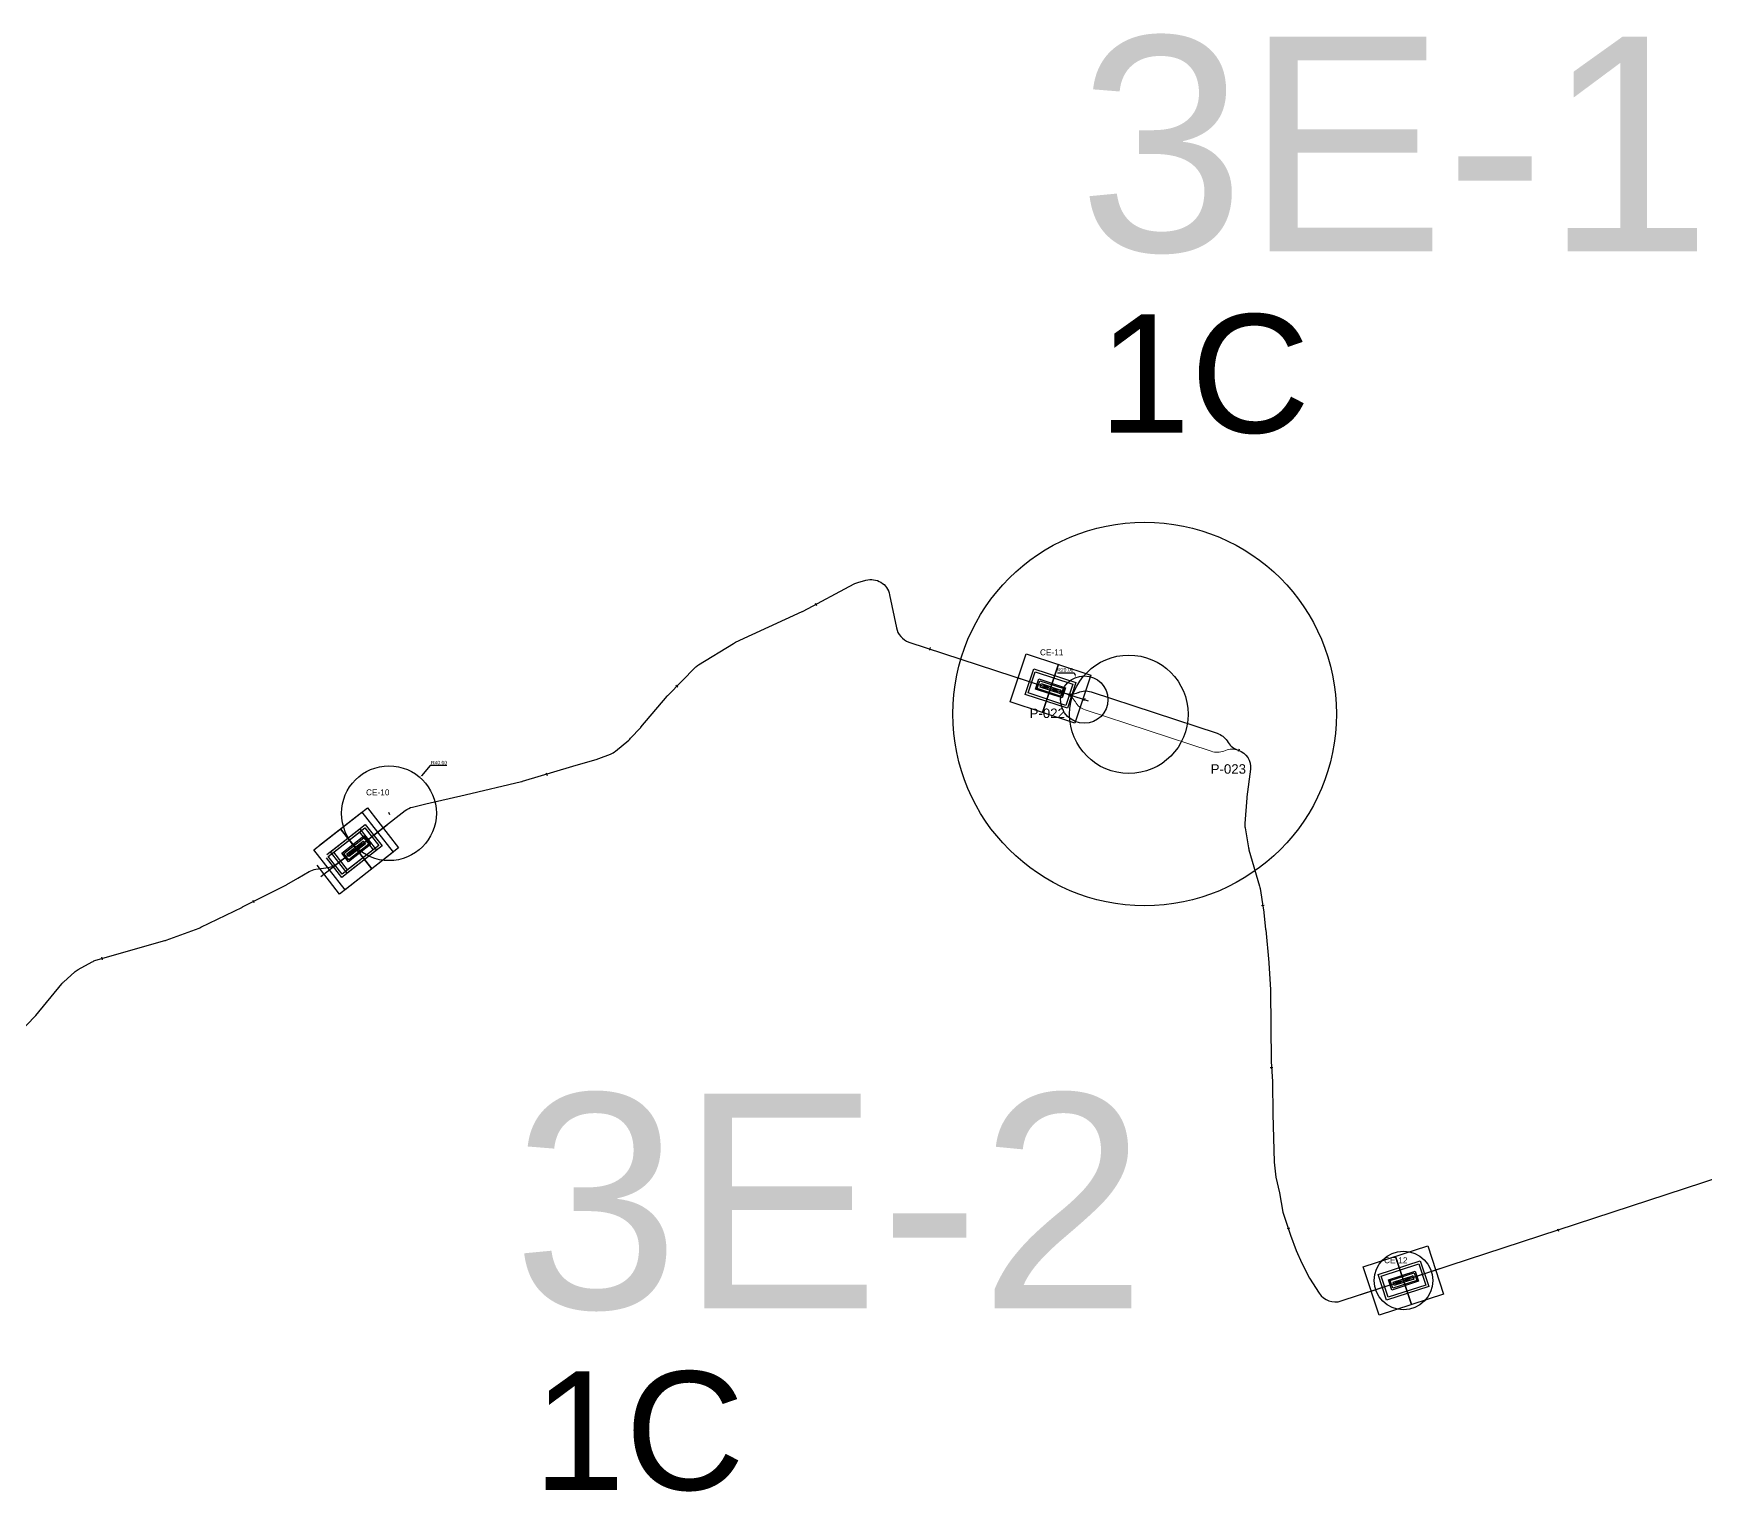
# Model space of a CAD drawing. Header units: metres. Extents: x 454908 to 510509, y 4717009 to 4730077.
# Drawn here: x 485014 to 486425, y 4722377 to 4723608 of the extents above; entities that cross this region are included whole.
import ezdxf

# ---------------------------------------------------------------- set-up
doc = ezdxf.new("R2010")
doc.units = ezdxf.units.M
doc.header["$LTSCALE"] = 0.01
doc.header["$MEASUREMENT"] = 0
doc.header["$PDMODE"] = 35
doc.header["$PDSIZE"] = -1.5
doc.layers.get('0').update_dxf_attribs({"lineweight": 0})
for name, color, linetype in [('--PHD', 6, 'Continuous'), ('....pat directa', 5, 'Continuous'), ('10TRZ_LINEA_PK', 4, 'Continuous'), ('CE', 7, 'Continuous')]:
    doc.layers.add(name, color=color, linetype=linetype)
for name, color, linetype, lineweight in [('--PUNTOS NOTABLES', 7, 'Continuous', 0), ('LEAR TRAMOS AEREOS TEXTO', 2, 'Continuous', 0), ('LEAR TRAMOS SUBTERRANEOS 1c', 5, 'Continuous', 0), ('LEAR TRAMOS SUBTERRANEOS 2c', 7, 'Continuous', 0), ('NUMERO CIRCUITOS', 6, 'Continuous', 0)]:
    doc.layers.add(name, color=color, linetype=linetype, lineweight=lineweight)
doc.styles.add('SOLARIA 2', font='arial.ttf')
doc.styles.get("Standard").update_dxf_attribs({"font": 'arial.ttf'})
doc.dimstyles.new('SOLARIA', dxfattribs={"dimtxt": 3, "dimasz": 2, "dimexe": 0.25, "dimexo": 1, "dimgap": 1, "dimtad": 1, "dimtih": 1, "dimtoh": 1, "dimzin": 0, "dimdsep": 46, "dimtxsty": 'Standard', "dimcen": 0, "dimclrt": 256, "dimadec": 4, "dimazin": 0, "dimtfac": 1, "dimtofl": 0, "dimtmove": 1, "dimatfit": 2, "dimfxl": 3, "dimfxlon": 1, "dimtfillclr": 256, "dimtolj": 1, "dimtzin": 0, "dimarcsym": 0})

# ---------------------------------------------------------------- blocks, each defined once
blk = doc.blocks.new('pkp')
at = {"layer": '10TRZ_LINEA_PK'}
blk.add_line((0, 1.125), (0, -1.125), dxfattribs=at)
blk = doc.blocks.new('lpkp')
at = {"layer": '10TRZ_LINEA_PK'}
blk.add_line((0, 1.125), (0, -1.125), dxfattribs=at)
blk = doc.blocks.new('A$Cf7c1e7a3')
at = {"color": 3}
for points in [[(17.8, 39.7), (43.2, 5.1)], [(17.8, 39.7), (43.2, 5.1)], [(43.2, 5.1), (17.8, 39.7)]]:
    blk.add_lwpolyline(points, dxfattribs=at)
at = {"layer": '10TRZ_LINEA_PK', "color": 5}
for points in [[(41, 56.6), (66.3, 22), (20, -11.9), (-5.3, 22.7)], [(38.8, 42.6), (52.4, 24.2), (22.2, 2.1), (8.7, 20.5)], [(37.4, 33), (42.7, 25.7), (23.7, 11.7), (18.3, 19.1)]]:
    blk.add_lwpolyline(points, close=True, dxfattribs=at)
at = {"layer": '10TRZ_LINEA_PK', "color": 41, "true_color": 0xf4ee51}
blk.add_lwpolyline([(0, 0), (57.5, 42.1)], dxfattribs=at)
at = {"layer": '10TRZ_LINEA_PK', "color": 1}
for points in [[(38.4, 39.8), (49.6, 24.6), (22.6, 4.9), (11.5, 20.1)], [(37.1, 31.5), (41.2, 25.9), (23.9, 13.3), (19.9, 18.8)], [(36.7, 28.7), (38.4, 26.3), (24.4, 16), (22.6, 18.4), (36.7, 28.7)]]:
    blk.add_lwpolyline(points, close=True, dxfattribs=at)
at = {"layer": '10TRZ_LINEA_PK', "color": 5}
blk.add_lwpolyline([(43.2, 5.1), (17.8, 39.7)], dxfattribs=at)
at = {"layer": '10TRZ_LINEA_PK', "color": 1}
blk.add_lwpolyline([(22.6, 18.4), (38.4, 26.3), (36.7, 28.7), (24.4, 16)], dxfattribs=at)
blk = doc.blocks.new('*D19')
at = {"layer": '....pat directa', "color": 0, "lineweight": -2, "transparency": 16777216}
for p, q in [((485349.4, 4722990.3), (485342.1, 4722981.8)), ((485363.4, 4722990.3), (485349.4, 4722990.3))]:
    blk.add_line(p, q, dxfattribs=at)
at = {"layer": '....pat directa', "color": 0, "transparency": 16777216}
blk.add_solid([(485341.8, 4722982), (485342.3, 4722981.6), (485340.8, 4722980.3)], dxfattribs=at)
at = {"layer": 'Defpoints', "color": 0, "transparency": 16777216}
for p in [(485340.8, 4722980.3), (485314.6, 4722950.1)]:
    blk.add_point(p, dxfattribs=at)
at = {"layer": '....pat directa', "transparency": 16777216, "insert": (485356.9, 4722992.8), "char_height": 3, "attachment_point": 5}
blk.add_mtext('\\A1;R40.00', dxfattribs=at)
blk = doc.blocks.new('*D26')
at = {"layer": '....pat directa', "color": 0, "lineweight": -2, "transparency": 16777216}
for p, q in [((485879, 4723068.5), (485892.9, 4723068.5)), ((485892.9, 4723068.5), (485893.7, 4723066.6))]:
    blk.add_line(p, q, dxfattribs=at)
at = {"layer": '....pat directa', "color": 0, "transparency": 16777216}
blk.add_solid([(485894, 4723066.7), (485893.4, 4723066.5), (485894.4, 4723064.7)], dxfattribs=at)
at = {"layer": 'Defpoints', "color": 0, "transparency": 16777216}
for p in [(485894.4, 4723064.7), (485901.5, 4723046)]:
    blk.add_point(p, dxfattribs=at)
at = {"layer": '....pat directa', "transparency": 16777216, "insert": (485885.5, 4723071.1), "char_height": 3, "attachment_point": 5}
blk.add_mtext('\\A1;R20.00', dxfattribs=at)

msp = doc.modelspace()

# ---------------------------------------------------------------- linework, layer by layer
at = {"layer": '--PHD'}
msp.add_circle((485952.53, 4723033.918), 161.933, dxfattribs=at)
at = {"layer": '....pat directa', "color": 7}
msp.add_lwpolyline([(484990.858, 4722752.568), (485015.643, 4722778.46, 0.01855877), (485016.431, 4722779.348), (485038.494, 4722806.118, -0.03559645), (485040.063, 4722807.767), (485049.024, 4722815.935, -0.0600046), (485052.139, 4722818.156), (485063.979, 4722824.615, -0.05560752), (485067.262, 4722825.959), (485125.458, 4722842.519, 0.01938444), (485126.637, 4722842.904), (485154.289, 4722853.147, 0.02491268), (485155.753, 4722853.774), (485190.853, 4722870.92, 0.00330481), (485191.043, 4722871.014), (485227.552, 4722889.45, 0.01497181), (485228.393, 4722889.907), (485237.596, 4722895.268), (485247.152, 4722900.835, -0.09646489), (485252.929, 4722902.847), (485263.432, 4722904.357, 0.13069007), (485270.998, 4722907.58), (485328.356, 4722952.338, -0.10837988), (485334.539, 4722955.3), (485345.777, 4722957.941), (485378.899, 4722965.724, -0.00024041), (485378.914, 4722965.727), (485426.438, 4722976.846, 0.014958), (485427.363, 4722977.092), (485469.73, 4722989.719, -0.00135421), (485469.813, 4722989.744), (485490.309, 4722995.732, 0.02247525), (485491.67, 4722996.197), (485501.51, 4723000.06, 0.07934778), (485505.858, 4723002.622), (485517.043, 4723011.87, 0.03391046), (485518.616, 4723013.361), (485526.831, 4723022.28, 0.01117014), (485527.304, 4723022.817), (485549.305, 4723048.955, -0.01968941), (485550.154, 4723049.886), (485572.944, 4723072.997, -0.06023605), (485575.95, 4723075.389), (485605.361, 4723093.49, -0.03013762), (485607.06, 4723094.4), (485663.346, 4723120.296, 0.01477386), (485664.192, 4723120.717), (485707.141, 4723143.642, -0.054819), (485710.388, 4723144.941), (485717.207, 4723146.838, -0.4348643), (485737.171, 4723134.621), (485742.875, 4723106.663, 0.26922096), (485753.556, 4723094.661), (485885.01, 4723051.449, 0.00004376), (485885.012, 4723051.449, 0.18359537), (485896.367, 4723051.968, 0.00004354), (485896.37, 4723051.969), (485896.604, 4723052.071, -0.18368543), (485907.254, 4723052.558), (486013.666, 4723017.578, -0.00003982), (486013.668, 4723017.578, -0.17045268), (486022.073, 4723011.116, 0.00000186), (486022.073, 4723011.116), (486022.923, 4723009.812, 0.00004083), (486022.924, 4723009.81, 0.17045046), (486031.329, 4723003.351), (486031.329, 4723003.351), (486031.529, 4723003.285, -0.35886984), (486041.727, 4722987.165), (486038.808, 4722963.937, 0.01256543), (486038.728, 4722963.137), (486037.112, 4722941.563, 0.06091727), (486037.294, 4722937.683), (486040.163, 4722920.833, 0.02818855), (486040.565, 4722919.076), (486049.437, 4722888.378, -0.02988547), (486049.857, 4722886.513), (486052.559, 4722869.962, -0.01231523), (486052.666, 4722869.182), (486054.614, 4722851.953, -0.00444338), (486054.643, 4722851.67), (486057.266, 4722824.086, -0.00873071), (486057.309, 4722823.529), (486058.642, 4722801.29, -0.01252774), (486058.67, 4722800.489), (486059.256, 4722740.464, 0.00043442), (486059.257, 4722740.437), (486060.345, 4722723.684, -0.01301855), (486060.377, 4722722.851), (486060.716, 4722696.376), (486061.746, 4722655.534), (486063.166, 4722642.931), (486066.264, 4722629.527), (486069.125, 4722613.17), (486075.701, 4722593.968), (486080.336, 4722580.967), (486085.174, 4722570.194), (486091.774, 4722557.477), (486099.897, 4722544.864, 0.34112448), (486118.326, 4722538.321), (486561.387, 4722683.343, 0.02893118)], format="xyb", dxfattribs=at)
msp.add_lwpolyline([(484990.858, 4722752.568), (485015.643, 4722778.46, 0.01855877), (485016.431, 4722779.348), (485038.494, 4722806.118, -0.03559645), (485040.063, 4722807.767), (485049.024, 4722815.935, -0.0600046), (485052.139, 4722818.156), (485063.979, 4722824.615, -0.05560752), (485067.262, 4722825.959), (485125.458, 4722842.519, 0.01938444), (485126.637, 4722842.904), (485154.289, 4722853.147, 0.02491268), (485155.753, 4722853.774), (485190.853, 4722870.92, 0.00330481), (485191.043, 4722871.014), (485227.552, 4722889.45, 0.01497181), (485228.393, 4722889.907), (485237.596, 4722895.268), (485247.152, 4722900.835, -0.09646489), (485252.929, 4722902.847), (485263.432, 4722904.357, 0.13069007), (485270.998, 4722907.58), (485328.356, 4722952.338, -0.10837988), (485334.539, 4722955.3), (485345.777, 4722957.941), (485378.899, 4722965.724, -0.00024041), (485378.914, 4722965.727), (485426.438, 4722976.846, 0.014958), (485427.363, 4722977.092), (485469.73, 4722989.719, -0.00135421), (485469.813, 4722989.744), (485490.309, 4722995.732, 0.02247525), (485491.67, 4722996.197), (485501.51, 4723000.06, 0.07934778), (485505.858, 4723002.622), (485517.043, 4723011.87, 0.03391046), (485518.616, 4723013.361), (485526.831, 4723022.28, 0.01117014), (485527.304, 4723022.817), (485549.305, 4723048.955, -0.01968941), (485550.154, 4723049.886), (485572.944, 4723072.997, -0.06023605), (485575.95, 4723075.389), (485605.361, 4723093.49, -0.03013762), (485607.06, 4723094.4), (485663.346, 4723120.296, 0.01477386), (485664.192, 4723120.717), (485707.141, 4723143.642, -0.054819), (485710.388, 4723144.941), (485717.207, 4723146.838, -0.4348643), (485737.171, 4723134.621), (485742.875, 4723106.663, 0.26922096), (485753.556, 4723094.661), (485885.01, 4723051.449, 0.00004376), (485885.012, 4723051.449, 0.18359537), (485896.367, 4723051.968, 0.00004354), (485896.37, 4723051.969), (485896.604, 4723052.071, -0.18368543), (485907.254, 4723052.558), (486013.666, 4723017.578, -0.00003982), (486013.668, 4723017.578, -0.17045268), (486022.073, 4723011.116, 0.00000186), (486022.073, 4723011.116), (486022.923, 4723009.812, 0.00004083), (486022.924, 4723009.81, 0.17045046), (486031.329, 4723003.351), (486031.329, 4723003.351), (486031.529, 4723003.285, -0.35886984), (486041.727, 4722987.165), (486038.808, 4722963.937, 0.01256543), (486038.728, 4722963.137), (486037.112, 4722941.563, 0.06091727), (486037.294, 4722937.683), (486040.163, 4722920.833, 0.02818855), (486040.565, 4722919.076), (486049.437, 4722888.378, -0.02988547), (486049.857, 4722886.513), (486052.559, 4722869.962, -0.01231523), (486052.666, 4722869.182), (486054.614, 4722851.953, -0.00444338), (486054.643, 4722851.67), (486057.266, 4722824.086, -0.00873071), (486057.309, 4722823.529), (486058.642, 4722801.29, -0.01252774), (486058.67, 4722800.489), (486059.256, 4722740.464, 0.00043442), (486059.257, 4722740.437), (486060.345, 4722723.684, -0.01301855), (486060.377, 4722722.851), (486060.716, 4722696.376), (486061.746, 4722655.534), (486063.166, 4722642.931), (486066.264, 4722629.527), (486069.125, 4722613.17), (486075.701, 4722593.968), (486080.336, 4722580.967), (486085.174, 4722570.194), (486091.774, 4722557.477), (486099.897, 4722544.864, 0.34112448), (486118.326, 4722538.321), (486561.387, 4722683.343, 0.02893118)], format="xyb", dxfattribs=at)
at = {"layer": '....pat directa', "color": 2}
for points in [[(485256.025, 4722923.103), (485291.815, 4722951.032), (485318.206, 4722917.212), (485272.956, 4722881.901), (485253.947, 4722906.26)], [(485262.177, 4722915.219), (485290.083, 4722936.996), (485304.17, 4722918.943), (485274.687, 4722895.936), (485261.831, 4722912.412)], [(485263.407, 4722913.643), (485289.737, 4722934.189), (485301.363, 4722919.29), (485275.034, 4722898.744), (485263.407, 4722913.643)]]:
    msp.add_lwpolyline(points, dxfattribs=at)
msp.add_circle((485939.187, 4723033.64), 50, dxfattribs=at)
at = {"layer": '....pat directa', "color": 3}
for centre, radius in [((485901.525, 4723046.02), 20), ((485314.587, 4722950.068), 40)]:
    msp.add_circle(centre, radius, dxfattribs=at)
at = {"layer": '....pat directa'}
msp.add_circle((486170.959, 4722555.548), 24.754, dxfattribs=at)
at = {"layer": 'LEAR TRAMOS SUBTERRANEOS 1c'}
for points in [[(485885.012, 4723051.449, 0.18359537), (485896.367, 4723051.968, 0.00004354), (485896.37, 4723051.969), (485896.604, 4723052.071, -0.18368543), (485907.254, 4723052.558), (486013.666, 4723017.578, -0.00003982), (486013.668, 4723017.578, -0.17045268), (486022.073, 4723011.116, 0.00000186), (486022.073, 4723011.116), (486022.923, 4723009.812, 0.00004083), (486022.924, 4723009.81, 0.17045046), (486031.329, 4723003.351), (486031.329, 4723003.351), (486031.529, 4723003.285, 0)], [(485885.012, 4723051.449, -0.18364038), (485893.846, 4723044.291), (485893.974, 4723044.07, 0.18368562), (485902.258, 4723037.358), (486008.669, 4723002.378, 0.00004107), (486008.672, 4723002.378, 0.17040619), (486019.268, 4723002.591, 0.0000405), (486019.27, 4723002.592), (486020.728, 4723003.137, 0.0000168), (486020.727, 4723003.137, -0.17051023), (486031.33, 4723003.351, 0.00000274), (486031.329, 4723003.351), (486031.529, 4723003.285)]]:
    msp.add_lwpolyline(points, format="xyb", dxfattribs=at)
at = {"layer": 'LEAR TRAMOS SUBTERRANEOS 2c'}
for points in [[(484990.858, 4722752.568), (485015.643, 4722778.46, 0.01855877), (485016.431, 4722779.348), (485038.494, 4722806.118, -0.03559645), (485040.063, 4722807.767), (485049.024, 4722815.935, -0.0600046), (485052.139, 4722818.156), (485063.979, 4722824.615, -0.05560752), (485067.262, 4722825.959), (485125.458, 4722842.519, 0.01938444), (485126.637, 4722842.904), (485154.289, 4722853.147, 0.02491268), (485155.753, 4722853.774), (485190.853, 4722870.92, 0.00330481), (485191.043, 4722871.014), (485227.552, 4722889.45, 0.01497181), (485228.393, 4722889.907), (485237.596, 4722895.268), (485247.152, 4722900.835, -0.09646489), (485252.929, 4722902.847), (485263.432, 4722904.357, 0.13069007), (485270.998, 4722907.58), (485328.356, 4722952.338, -0.10837988), (485334.539, 4722955.3), (485345.777, 4722957.941), (485378.899, 4722965.724, -0.00024041), (485378.914, 4722965.727), (485426.438, 4722976.846, 0.014958), (485427.363, 4722977.092), (485469.73, 4722989.719, -0.00135421), (485469.813, 4722989.744), (485490.309, 4722995.732, 0.02247525), (485491.67, 4722996.197), (485501.51, 4723000.06, 0.07934778), (485505.858, 4723002.622), (485517.043, 4723011.87, 0.03391046), (485518.616, 4723013.361), (485526.831, 4723022.28, 0.01117014), (485527.304, 4723022.817), (485549.305, 4723048.955, -0.01968941), (485550.154, 4723049.886), (485572.944, 4723072.997, -0.06023605), (485575.95, 4723075.389), (485605.361, 4723093.49, -0.03013762), (485607.06, 4723094.4), (485663.346, 4723120.296, 0.01477386), (485664.192, 4723120.717), (485707.141, 4723143.642, -0.054819), (485710.388, 4723144.941), (485717.207, 4723146.838, -0.4348643), (485737.171, 4723134.621), (485742.875, 4723106.663, 0.26922096), (485753.556, 4723094.661), (485885.01, 4723051.449, 0.00004376), (485885.012, 4723051.449)], [(486031.529, 4723003.285, -0.35886974), (486041.727, 4722987.165), (486038.808, 4722963.937, 0.01256543), (486038.728, 4722963.137), (486037.112, 4722941.563, 0.06091727), (486037.294, 4722937.683), (486040.163, 4722920.833, 0.02818855), (486040.565, 4722919.076), (486049.437, 4722888.378, -0.02988547), (486049.857, 4722886.513), (486052.559, 4722869.962, -0.01231523), (486052.666, 4722869.182), (486054.614, 4722851.953, -0.00444338), (486054.643, 4722851.67), (486057.266, 4722824.086, -0.00873071), (486057.309, 4722823.529), (486058.642, 4722801.29, -0.01252774), (486058.67, 4722800.489), (486059.256, 4722740.464, 0.00043442), (486059.257, 4722740.437), (486060.345, 4722723.684, -0.01301855), (486060.377, 4722722.851), (486060.716, 4722696.376), (486061.746, 4722655.534), (486063.166, 4722642.931), (486066.264, 4722629.527), (486069.125, 4722613.17), (486075.701, 4722593.968), (486080.336, 4722580.967), (486085.174, 4722570.194), (486091.774, 4722557.477), (486099.897, 4722544.864, 0.34112448), (486118.326, 4722538.321), (486561.387, 4722683.343, 0.02893118)]]:
    msp.add_lwpolyline(points, format="xyb", dxfattribs=at)

# ---------------------------------------------------------------- block references
at = {"layer": '10TRZ_LINEA_PK'}
for name, p, rotation in [('lpkp', (485674.993, 4723126.482), 28.09225400906833), ('lpkp', (485771.186, 4723088.866), 341.8030750626212), ('lpkp', (485557.679, 4723057.517), 45.39995092809336), ('pkp', (485901.525, 4723046.021), 341.8030750730361), ('lpkp', (486031.849, 4723003.134), 337.4138202784011), ('lpkp', (485447.672, 4722983.145), 16.59635018655705), ('pkp', (485314.587, 4722950.067), 23.46516388680162), ('lpkp', (485200.155, 4722875.615), 26.79203463833529), ('lpkp', (486052.216, 4722872.062), 279.2719838184519), ('lpkp', (485072.179, 4722827.358), 15.8842149391597), ('lpkp', (486059.598, 4722735.189), 273.7161132355032), ('lpkp', (486073.809, 4722599.491), 288.9043641465817), ('lpkp', (486301.351, 4722598.228), 18.1242353275066), ('pkp', (486170.959, 4722555.548), 18.1242353275066)]:
    msp.add_blockref(name, p, dxfattribs=dict(at, rotation=rotation))
at = {"layer": '10TRZ_LINEA_PK', "color": 1}
for p, rotation in [((485837.082, 4723067.204), 305.5783233696611), ((485257.134, 4722896.762), 1.74168955220861), ((486135, 4722543.778), 341.8994833755224)]:
    msp.add_blockref('A$Cf7c1e7a3', p, dxfattribs=dict(at, rotation=rotation))

# ---------------------------------------------------------------- texts
at = {"layer": '--PUNTOS NOTABLES', "char_height": 8, "attachment_point": 1, "style": 'SOLARIA 2'}
for s, insert in [('P-022', (485855.365, 4723038.489)), ('P-023', (486008.221, 4722991.457))]:
    msp.add_mtext_dynamic_manual_height_columns(s, width=220.42992, gutter_width=4532.036, heights=[0], dxfattribs=dict(at, insert=insert))
at = {"layer": 'CE', "char_height": 5, "attachment_point": 1}
for s, insert in [('CE-11', (485864.115, 4723088.459)), ('CE-10', (485295.238, 4722970.214)), ('CE-12', (486154.572, 4722575.19))]:
    msp.add_mtext_dynamic_manual_height_columns(s, width=18.40819, gutter_width=204.745, heights=[0], dxfattribs=dict(at, insert=insert))
at = {"layer": 'LEAR TRAMOS AEREOS TEXTO', "style": 'SOLARIA 2'}
for s, p in [('3E-1', (485896.353, 4723424.501)), ('3E-2', (485419.079, 4722531.969))]:
    msp.add_text(s, height=181.2814, dxfattribs=at).set_placement(p)
at = {"layer": 'NUMERO CIRCUITOS', "style": 'SOLARIA 2'}
for p in [(485913.495, 4723271.318), (485436.22, 4722378.787)]:
    msp.add_text('1C', height=100, dxfattribs=at).set_placement(p)

# ---------------------------------------------------------------- dimensions: what is measured, and where the dimension line sits
at = {"layer": '....pat directa', "color": 3}
dim = msp.add_radius_dim(center=(485901.525, 4723046.02), mpoint=(485894.407, 4723064.711), dimstyle='SOLARIA', dxfattribs=at)
dim.commit()
dim.dimension.update_dxf_attribs({"geometry": '*D26', "text_midpoint": (485892.948, 4723068.54), "dimtype": 164})
at = {"layer": '....pat directa'}
dim = msp.add_radius_dim(center=(485314.584, 4722950.066), mpoint=(485340.777, 4722980.298), dimstyle='SOLARIA', dxfattribs=at)
dim.commit()
dim.dimension.update_dxf_attribs({"geometry": '*D19', "text_midpoint": (485349.405, 4722990.257), "dimtype": 164})

doc.saveas('drawing.dxf')
